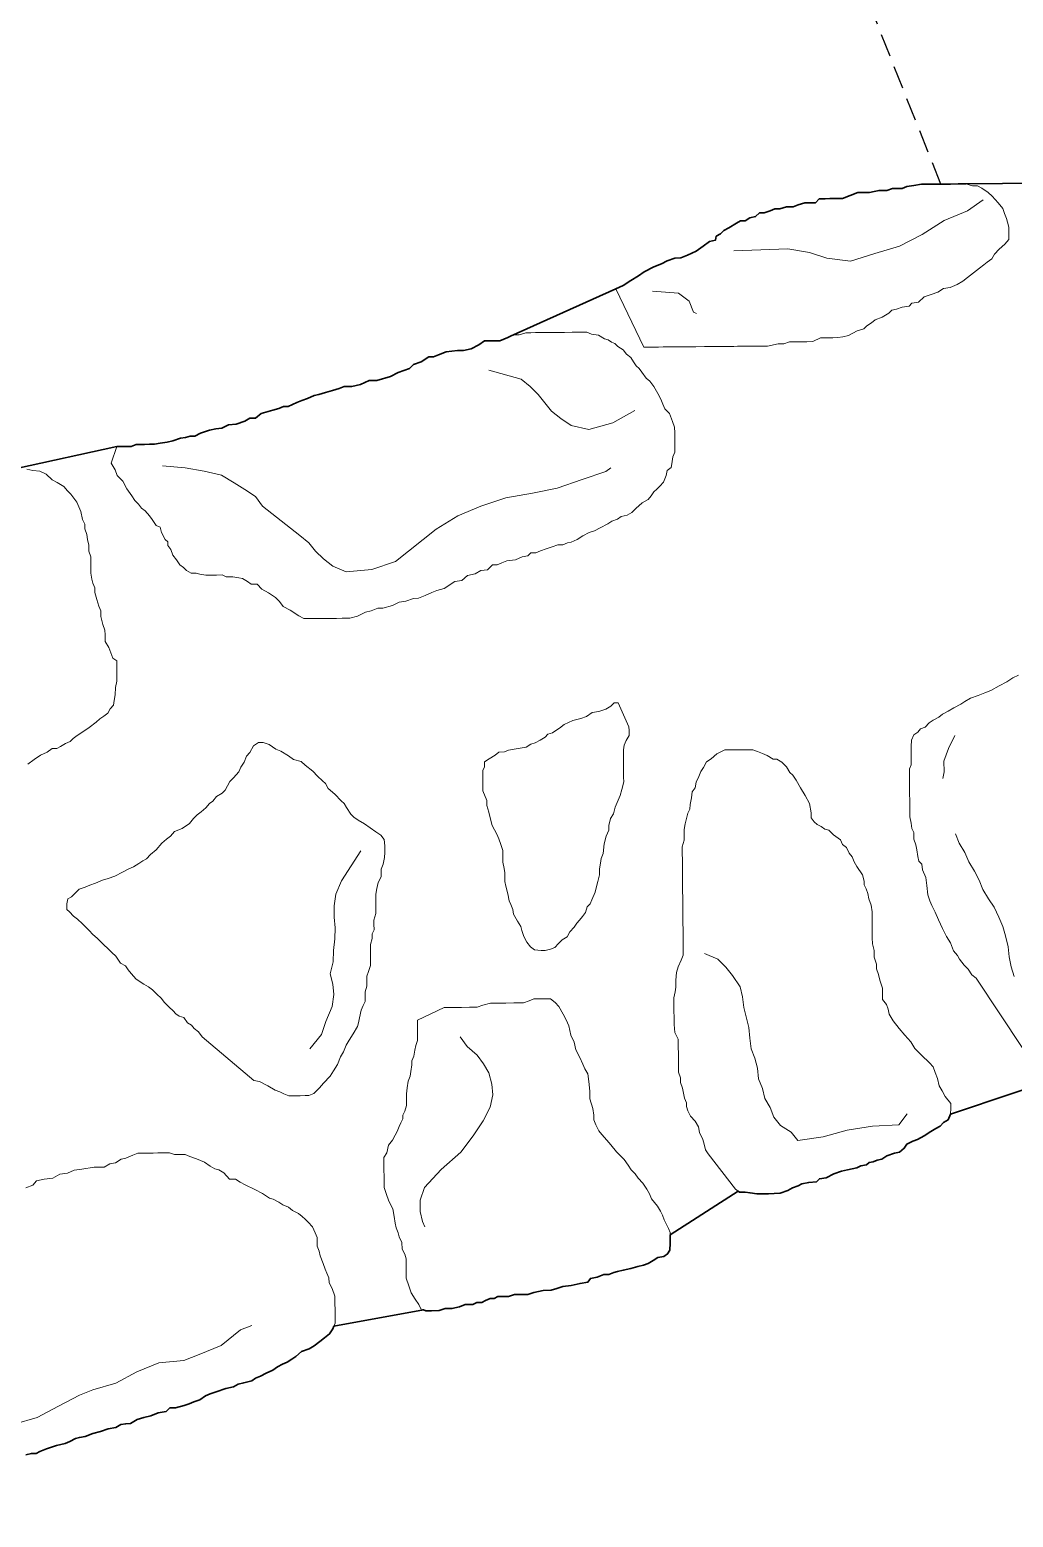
# Model space of a CAD drawing. Header units: millimetres. Extents: x -3113 to 15022, y -19591 to 4665.
# Drawn here: x 1166 to 1711, y 1856 to 2680 of the extents above; entities that cross this region are included whole.
import ezdxf

# ---------------------------------------------------------------- set-up
doc = ezdxf.new("R2010")
doc.units = ezdxf.units.MM
doc.header["$XCLIPFRAME"] = 2
doc.linetypes.add('HIDDENX2', pattern=[19.05, 12.7, -6.35])
for name, color, linetype, lineweight in [('0A-detail', 7, 'Continuous', 18), ('0A-detail-detail', 7, 'Continuous', 13), ('0T-proposed', 7, 'Continuous', 25), ('0T-walltop', 7, 'Continuous', 30)]:
    doc.layers.add(name, color=color, linetype=linetype, lineweight=lineweight)
picture_1 = doc.add_image_def('image1.tif', size_in_pixel=(6668, 8809))

msp = doc.modelspace()

# ---------------------------------------------------------------- linework, layer by layer
at = {"layer": '0A-detail'}
for points in [[(1651.94, 2593.25), (1655.74, 2593.79), (1660.03, 2594.43), (1662.13, 2594.45), (1664.83, 2594.47), (1668.03, 2594.5), (1670.73, 2594.52), (1673.93, 2594.55), (1676.03, 2594.57), (1680.33, 2594.61), (1684.63, 2594.65), (1688.34, 2593.58), (1691.04, 2593.61), (1693.45, 2592.23), (1696.87, 2589.86), (1699.09, 2587.78), (1702.52, 2584.11), (1705.05, 2580.93), (1706.08, 2578.24), (1707.2, 2575.55), (1707.72, 2573.46), (1708.35, 2570.76), (1708.38, 2567.06), (1708.41, 2563.86), (1706.23, 2561.34), (1703.06, 2558.41), (1700.38, 2555.69), (1698.91, 2553.08), (1696.42, 2551.25), (1694.63, 2549.84), (1692.15, 2548.02), (1688.77, 2545.48), (1685.6, 2542.76), (1682.92, 2540.73), (1679.73, 2539), (1675.95, 2537.27), (1672.25, 2536.73), (1669.07, 2534.61), (1665.38, 2533.47), (1661.59, 2532.04), (1658.42, 2529.11), (1654.73, 2528.58), (1653.14, 2526.96), (1649.35, 2526.33), (1646.15, 2525.3), (1643.56, 2524.77), (1641.87, 2523.06), (1638.19, 2520.83), (1634.41, 2519.29), (1632.32, 2517.67), (1629.74, 2516.05), (1628.05, 2514.43), (1624.36, 2513.2), (1619.59, 2510.66), (1616.39, 2510.03), (1613.7, 2509.5), (1611, 2509.48), (1608.4, 2509.46), (1604.1, 2509.42), (1599.82, 2507.28), (1596.62, 2507.25), (1591.32, 2507.2), (1587.02, 2507.16), (1583.83, 2506.03), (1580.63, 2506), (1574.74, 2504.85), (1571.04, 2504.82), (1568.34, 2504.79), (1564.54, 2504.76), (1560.84, 2504.72), (1558.14, 2504.7), (1556.04, 2504.68), (1553.94, 2504.66), (1551.24, 2504.64), (1547.94, 2504.61), (1544.24, 2504.57), (1539.94, 2504.54), (1535.14, 2504.49), (1532.54, 2504.47), (1528.74, 2504.43), (1526.64, 2504.42), (1523.94, 2504.39), (1521.24, 2504.37), (1519.14, 2504.35), (1516.94, 2504.33), (1514.34, 2504.3), (1508.44, 2504.25), (1506.24, 2504.23), (1490.85, 2536.49), (1494.83, 2538.33), (1499.01, 2541.07), (1503.28, 2543.81), (1506.46, 2545.93), (1511.74, 2548.68), (1516.02, 2550.32), (1519.21, 2551.95), (1523.49, 2553.59), (1526.69, 2553.62), (1530.38, 2555.25), (1535.26, 2557.3), (1539.14, 2560.13), (1542.71, 2562.66), (1545.91, 2563.39), (1546.39, 2565.6), (1548.67, 2567.02), (1550.66, 2568.84), (1553.34, 2570.26), (1557.52, 2572.8), (1559.71, 2574.22), (1562.31, 2574.24), (1564.99, 2575.77), (1568.19, 2576.49), (1570.37, 2578.61), (1572.97, 2578.64), (1576.16, 2579.77), (1578.85, 2580.79), (1581.55, 2580.82), (1585.24, 2581.95), (1588.94, 2581.98), (1591.73, 2583.11), (1595.42, 2584.14), (1598.62, 2584.17), (1601.32, 2584.19), (1603.4, 2586.41), (1606.6, 2586.44), (1609.3, 2586.47), (1613, 2586.5), (1616.2, 2586.53), (1620.48, 2588.27), (1624.77, 2589.81), (1627.97, 2589.84), (1631.17, 2589.86), (1633.77, 2590.39), (1636.56, 2591.01), (1640.76, 2591.05), (1643.95, 2592.08), (1646.65, 2592.11), (1649.35, 2592.13)], [(1211.31, 2440.06), (1214.43, 2449.19), (1217.63, 2449.22), (1220.23, 2449.24), (1222.43, 2449.26), (1225.12, 2450.38), (1227.22, 2450.4), (1229.82, 2450.43), (1232.52, 2450.45), (1235.22, 2450.48), (1238.41, 2451), (1242.2, 2451.64), (1245.4, 2452.37), (1249.69, 2453.81), (1252.48, 2454.23), (1254.98, 2454.95), (1257.58, 2454.98), (1260.76, 2456.61), (1265.65, 2458.25), (1269.24, 2458.98), (1272.54, 2459.41), (1276.32, 2461.15), (1280.52, 2461.59), (1285.3, 2463.23), (1287.99, 2464.85), (1291.29, 2464.88), (1294.36, 2467.51), (1300.75, 2469.27), (1304.04, 2470.3), (1306.63, 2471.42), (1309.33, 2471.45), (1314.11, 2473.69), (1316.8, 2474.71), (1319.99, 2475.84), (1323.67, 2477.48), (1326.37, 2478), (1330.06, 2479.13), (1333.85, 2480.27), (1337.54, 2481.3), (1340.23, 2482.43), (1344.53, 2482.47), (1349.32, 2483.61), (1354.1, 2485.75), (1358.4, 2485.79), (1365.88, 2488.06), (1370.16, 2490.2), (1373.35, 2491.33), (1376.54, 2492.36), (1378.62, 2494.58), (1382.91, 2496.11), (1387.18, 2498.85), (1389.78, 2498.88), (1392.47, 2500), (1396.76, 2501.64), (1403.15, 2502.3), (1406.35, 2502.33), (1410.64, 2503.37), (1414.92, 2505.6), (1418.1, 2507.73), (1423.4, 2507.78), (1426.6, 2507.81), (1430.89, 2509.65), (1434.07, 2511.08), (1437.27, 2511.11), (1440.96, 2512.24), (1443.66, 2512.26), (1446.36, 2512.29), (1448.46, 2512.31), (1451.66, 2512.34), (1454.86, 2512.37), (1457.06, 2512.39), (1459.76, 2512.41), (1462.36, 2512.43), (1466.66, 2512.47), (1469.36, 2512.5), (1471.96, 2512.52), (1474.66, 2512.55), (1477.37, 2511.47), (1481.18, 2510.8), (1484.4, 2508.83), (1486.5, 2508.35), (1488.31, 2506.97), (1490.22, 2506.29), (1491.94, 2504.6), (1494.75, 2502.73), (1496.67, 2500.34), (1499.09, 2498.47), (1500.51, 2496.18), (1501.93, 2493.89), (1503.75, 2492.51), (1505.17, 2490.32), (1507.49, 2487.14), (1509.51, 2485.36), (1511.84, 2482.38), (1513.97, 2478.6), (1515.7, 2475.52), (1516.73, 2472.72), (1517.85, 2470.13), (1520.47, 2467.46), (1522.21, 2463.17), (1523.34, 2459.98), (1523.37, 2456.78), (1523.39, 2454.68), (1523.41, 2451.98), (1523.44, 2448.78), (1523.47, 2446.08), (1522.39, 2443.47), (1521.82, 2439.67), (1521.34, 2437.56), (1519.26, 2435.95), (1518.68, 2433.24), (1517.12, 2429.53), (1515.04, 2427.31), (1513.45, 2425.69), (1511.87, 2424.08), (1510.28, 2421.96), (1508.7, 2419.85), (1505.42, 2418.12), (1501.75, 2414.89), (1499.67, 2412.77), (1496.98, 2411.14), (1493.79, 2410.51), (1491.7, 2409), (1488.51, 2407.87), (1486.32, 2406.45), (1482.14, 2404.21), (1478.96, 2402.48), (1475.97, 2401.65), (1472.48, 2399.82), (1469.3, 2397.69), (1466.11, 2396.36), (1464.02, 2395.84), (1461.33, 2394.82), (1458.63, 2394.8), (1455.44, 2393.67), (1452.25, 2392.54), (1449.06, 2391.51), (1446.37, 2390.38), (1443.77, 2390.36), (1442.08, 2388.75), (1438.89, 2388.22), (1435.2, 2386.48), (1430.41, 2385.94), (1427.72, 2384.81), (1425.03, 2383.79), (1422.43, 2383.77), (1419.75, 2381.04), (1416.06, 2380.51), (1412.77, 2378.78), (1408.58, 2377.74), (1405.41, 2375.01), (1401.61, 2374.48), (1395.74, 2370.63), (1391.55, 2369.59), (1388.86, 2368.46), (1385.08, 2366.83), (1381.39, 2365.19), (1378.79, 2365.17), (1374.41, 2363.53), (1370.71, 2363), (1367.03, 2361.26), (1361.64, 2359.72), (1358.94, 2359.69), (1355.26, 2358.16), (1352.06, 2357.43), (1347.78, 2355.29), (1343.49, 2354.15), (1339.29, 2354.11), (1336.09, 2354.08), (1332.79, 2354.05), (1328.59, 2354.02), (1323.79, 2353.97), (1320.49, 2353.94), (1317.89, 2353.92), (1315.18, 2355.5), (1310.35, 2358.65), (1306.53, 2360.72), (1304.41, 2363.4), (1302.29, 2365.58), (1298.46, 2368.14), (1294.74, 2370.21), (1292.12, 2372.99), (1288.82, 2372.96), (1286.71, 2374.44), (1283.99, 2376.11), (1281.89, 2376.59), (1278.68, 2377.07), (1274.88, 2377.03), (1272.77, 2378.11), (1269.57, 2378.08), (1267.47, 2378.06), (1263.67, 2378.03), (1260.47, 2378.5), (1258.26, 2379.08), (1255.66, 2379.06), (1252.95, 2380.53), (1251.33, 2382.22), (1249.22, 2383.7), (1247.49, 2386.48), (1245.37, 2389.06), (1244.24, 2392.25), (1242.72, 2394.34), (1242.7, 2396.54), (1241.19, 2397.73), (1239.16, 2401.61), (1238.33, 2404.5), (1236.22, 2405.58), (1233.99, 2408.76), (1232.57, 2410.85), (1230.15, 2413.53), (1228.03, 2415.11), (1226.42, 2417.29), (1224.3, 2419.38), (1222.67, 2421.96), (1219.94, 2425.74), (1217.8, 2430.02), (1214.57, 2433.19), (1213.44, 2436.38)], [(1492.02, 2307.39), (1498.04, 2294.05), (1498.06, 2291.95), (1498.09, 2289.25), (1496.51, 2286.53), (1495.43, 2283.92), (1494.96, 2281.22), (1494.98, 2278.52), (1495.01, 2275.32), (1495.04, 2272.62), (1495.06, 2270.02), (1495.09, 2266.22), (1495.12, 2263.62), (1494.16, 2259.31), (1493.09, 2256.1), (1492.01, 2253.39), (1490.44, 2249.58), (1489.38, 2245.87), (1487.8, 2243.25), (1486.84, 2239.44), (1486.86, 2236.74), (1485.39, 2233.53), (1484.23, 2229.22), (1483.78, 2223.92), (1482.7, 2221.21), (1482.32, 2218.6), (1481.65, 2215.4), (1481.68, 2212.1), (1480.72, 2208.39), (1480.14, 2205.68), (1479.27, 2202.47), (1477.51, 2198.16), (1476.53, 2196.05), (1474.84, 2194.43), (1473.87, 2191.22), (1472.29, 2189.01), (1470.71, 2186.9), (1469.13, 2185.28), (1467.74, 2183.17), (1465.37, 2180.45), (1463.79, 2177.73), (1461.11, 2176.11), (1459.03, 2173.99), (1456.95, 2171.77), (1454.66, 2170.85), (1451.56, 2170.12), (1449.46, 2170.1), (1445.76, 2170.57), (1443.54, 2172.25), (1441.42, 2174.83), (1439.79, 2178.02), (1438.66, 2181.21), (1438.14, 2183.4), (1436.31, 2186.48), (1434.18, 2190.37), (1433.75, 2192.96), (1432.63, 2195.65), (1431.61, 2197.74), (1430.98, 2201.54), (1429.84, 2205.73), (1429.31, 2208.42), (1429.29, 2211.12), (1429.27, 2213.22), (1428.95, 2215.62), (1428.22, 2219.11), (1428.19, 2222.31), (1428.16, 2225.51), (1427.03, 2228.8), (1425.9, 2231.99), (1424.88, 2234.58), (1422.23, 2239.36), (1421.19, 2243.65), (1420.47, 2246.84), (1419.33, 2250.53), (1419.31, 2253.23), (1417.16, 2258.61), (1417.13, 2261.81), (1417.09, 2266.01), (1417.06, 2269.81), (1418.04, 2271.92), (1418.01, 2274.62), (1420.7, 2276.25), (1423.88, 2278.38), (1425.97, 2280.09), (1429.16, 2280.12), (1431.36, 2281.14), (1434.55, 2281.67), (1438.85, 2282.31), (1441.14, 2282.73), (1443.63, 2284.45), (1446.12, 2285.18), (1448.91, 2286.7), (1451.59, 2288.33), (1453.18, 2289.94), (1455.67, 2290.66), (1457.46, 2292.08), (1459.55, 2293.2), (1462.23, 2295.32), (1467.01, 2297.57), (1471.3, 2298.61), (1474.49, 2299.73), (1477.67, 2301.96), (1481.36, 2302.5), (1485.15, 2303.73), (1487.94, 2305.56), (1489.92, 2307.37)], [(1290.31, 2098.16), (1261.69, 2122.4), (1259.56, 2125.08), (1257.24, 2127.06), (1255.83, 2128.85), (1253.61, 2130.23), (1251.49, 2133.11), (1248.98, 2133.79), (1247.17, 2135.17), (1245.56, 2136.76), (1243.34, 2138.84), (1240.71, 2141.51), (1239.09, 2143.7), (1236.37, 2146.27), (1234.25, 2148.35), (1232.03, 2150.03), (1229.32, 2151.51), (1225.1, 2154.27), (1222.37, 2157.45), (1220.75, 2159.53), (1219.13, 2161.62), (1216.41, 2163.19), (1213.78, 2166.97), (1211.56, 2169.05), (1209.44, 2171.23), (1207.22, 2173.31), (1205.1, 2175.39), (1203.49, 2176.98), (1201.17, 2178.96), (1199.15, 2181.24), (1197.03, 2183.32), (1195.42, 2185), (1192.69, 2187.58), (1190.48, 2189.16), (1188.26, 2191.64), (1186.75, 2192.83), (1186.72, 2196.03), (1187.19, 2198.83), (1189.38, 2199.85), (1191.46, 2202.07), (1193.64, 2204.19), (1196.83, 2205.32), (1199.52, 2206.34), (1202.61, 2207.47), (1206.4, 2209.1), (1209.59, 2210.13), (1213.28, 2211.27), (1217.56, 2213.51), (1220.74, 2215.13), (1223.63, 2216.56), (1226.62, 2218.39), (1228.9, 2219.81), (1230.89, 2221.03), (1232.97, 2223.25), (1236.15, 2225.97), (1239.31, 2229.7), (1241.99, 2231.83), (1244.18, 2233.55), (1246.26, 2236.07), (1250.54, 2237.81), (1254.72, 2240.54), (1256.89, 2243.26), (1258.97, 2245.38), (1261.16, 2247), (1263.74, 2249.13), (1265.72, 2251.54), (1267.5, 2252.96), (1269.58, 2255.48), (1272.77, 2257.31), (1274.35, 2258.92), (1277.01, 2263.75), (1279.09, 2265.86), (1281.96, 2269.09), (1283.04, 2271.7), (1284.91, 2274.52), (1286.18, 2277.73), (1288.06, 2279.85), (1290.13, 2283.57), (1292.91, 2285.29), (1295.51, 2285.31), (1298.72, 2284.24), (1302.55, 2281.58), (1305.16, 2280.5), (1309.48, 2277.94), (1312.2, 2275.86), (1316.51, 2274.8), (1318.63, 2272.72), (1322.96, 2269.46), (1325.58, 2266.79), (1328.3, 2264.21), (1329.92, 2262.62), (1331.54, 2259.94), (1335.17, 2256.77), (1338.61, 2253), (1340.22, 2251.52), (1341.64, 2249.33), (1343.97, 2245.65), (1345.59, 2244.07), (1348.1, 2242.29), (1351.52, 2240.32), (1354.64, 2238.05), (1357.86, 2235.98), (1360.68, 2234), (1362.5, 2231.62), (1362.83, 2228.22), (1362.87, 2224.42), (1362.59, 2221.72), (1361.92, 2218.01), (1360.85, 2215.3), (1360.89, 2211), (1359.12, 2207.79), (1358.45, 2204.58), (1357.77, 2201.37), (1357.8, 2198.67), (1357.82, 2196.57), (1357.84, 2194.37), (1357.87, 2190.67), (1356.81, 2186.97), (1356.83, 2184.77), (1356.85, 2181.57), (1355.87, 2179.46), (1355.9, 2176.76), (1354.83, 2173.55), (1354.85, 2170.85), (1354.87, 2168.75), (1354.9, 2164.95), (1354.93, 2161.85), (1353.86, 2158.64), (1352.89, 2155.93), (1352.93, 2150.53), (1351.86, 2147.32), (1351.88, 2145.22), (1351.91, 2142.02), (1350.83, 2139.81), (1349.76, 2137.2), (1348.79, 2132.89), (1348.22, 2130.18), (1347.74, 2128.08), (1345.37, 2124.06), (1343.01, 2120.54), (1341.43, 2117.82), (1339.86, 2114.11), (1338.29, 2111.39), (1336.63, 2107.08), (1334.46, 2103.56), (1332.49, 2100.64), (1328.82, 2096.81), (1326.64, 2094.19), (1325.06, 2092.57), (1323.47, 2090.96), (1320.78, 2089.84), (1318.68, 2089.82), (1315.98, 2089.79), (1312.78, 2089.76), (1309.58, 2089.73), (1306.87, 2090.81), (1304.76, 2091.89), (1302.05, 2092.87), (1298.13, 2095.33), (1293.51, 2097.59)], [(1557.06, 2037.97), (1541.88, 2057.63), (1540.46, 2059.82), (1539.73, 2063.02), (1539.01, 2065.51), (1537.18, 2069.39), (1536.45, 2072.59), (1534.72, 2075.77), (1532.09, 2078.55), (1530.67, 2081.33), (1529.95, 2083.73), (1529.93, 2085.83), (1528.8, 2088.52), (1527.65, 2093.91), (1526.63, 2097.1), (1526.6, 2099.7), (1525.47, 2102.89), (1525.45, 2105.59), (1525.42, 2109.29), (1525.4, 2111.49), (1525.38, 2113.59), (1525.35, 2116.29), (1525.33, 2118.99), (1525.31, 2121.09), (1523.47, 2124.87), (1523.04, 2129.17), (1523.02, 2131.27), (1522.99, 2133.87), (1522.97, 2136.07), (1522.94, 2139.27), (1522.92, 2141.37), (1522.9, 2144.07), (1523.57, 2147.27), (1523.95, 2149.98), (1523.91, 2153.68), (1524.37, 2157.98), (1525.35, 2161.19), (1527.01, 2164.9), (1528.09, 2167.61), (1528.06, 2170.31), (1528.04, 2172.41), (1528.01, 2175.61), (1527.99, 2178.81), (1527.96, 2182.01), (1527.93, 2185.21), (1527.89, 2189.01), (1527.85, 2193.31), (1527.82, 2197.61), (1527.8, 2199.71), (1527.77, 2202.91), (1527.74, 2206.11), (1527.71, 2209.81), (1527.69, 2212.01), (1527.67, 2214.11), (1527.65, 2216.31), (1527.63, 2218.41), (1527.6, 2221.11), (1527.58, 2223.21), (1527.55, 2227.51), (1528.61, 2231.22), (1528.59, 2233.42), (1528.56, 2237.12), (1529.23, 2240.33), (1530.58, 2246.24), (1531.66, 2248.35), (1531.93, 2251.05), (1532.6, 2254.76), (1533.07, 2258.06), (1534.75, 2260.18), (1535.22, 2263.38), (1536.79, 2266.5), (1537.87, 2269.31), (1539.25, 2271.42), (1541.02, 2274.74), (1543.6, 2276.26), (1546.78, 2278.99), (1551.06, 2281.23), (1554.26, 2281.26), (1556.46, 2281.28), (1560.16, 2281.31), (1563.36, 2281.34), (1566.66, 2281.37), (1569.27, 2280.29), (1571.98, 2279.22), (1574.59, 2278.24), (1577.81, 2276.07), (1580.01, 2276.09), (1582.72, 2274.51), (1585.35, 2271.84), (1587.08, 2268.65), (1588.79, 2267.27), (1590.61, 2264.48), (1592.95, 2260.21), (1595.69, 2255.93), (1597.93, 2251.65), (1598.98, 2246.36), (1599, 2243.66), (1600.52, 2241.37), (1602.24, 2239.99), (1604.45, 2238.91), (1606.56, 2237.33), (1608.66, 2236.85), (1611.39, 2234.17), (1615.21, 2231.51), (1616.24, 2228.81), (1618.45, 2227.23), (1619.98, 2224.05), (1621.7, 2221.96), (1622.72, 2219.27), (1624.25, 2216.69), (1627.39, 2212.12), (1628.22, 2208.62), (1628.24, 2206.52), (1629.36, 2204.33), (1630.38, 2201.74), (1630.81, 2198.85), (1632.24, 2195.36), (1632.67, 2191.56), (1632.69, 2189.46), (1632.73, 2185.66), (1632.75, 2182.96), (1632.78, 2179.76), (1632.81, 2177.16), (1632.83, 2173.96), (1633.87, 2170.17), (1633.9, 2166.47), (1635.04, 2162.68), (1635.06, 2160.08), (1636.19, 2156.89), (1636.92, 2153.7), (1638.36, 2149.41), (1638.39, 2145.61), (1638.41, 2143.01), (1640.64, 2140.33), (1641.66, 2137.64), (1642.19, 2134.95), (1644.42, 2131.27), (1647.66, 2127), (1650.89, 2123.32), (1654.13, 2119.55), (1656.26, 2115.87), (1657.98, 2114.29), (1660.09, 2112.21), (1664.43, 2107.95), (1666.55, 2105.87), (1667.68, 2102.68), (1668.81, 2099.39), (1669.85, 2095.19), (1671.47, 2092.51), (1673.1, 2089.32), (1676.34, 2085.55), (1676.36, 2082.85), (1676.09, 2079.55), (1674.82, 2076.44), (1672.23, 2074.92), (1670.35, 2073), (1667.96, 2071.58), (1665.28, 2069.95), (1661.6, 2067.62), (1657.82, 2065.58), (1655.23, 2064.56), (1651.94, 2062.93), (1650.36, 2060.82), (1647.78, 2058.59), (1645.08, 2058.07), (1640.8, 2056.43), (1638.11, 2054.61), (1635.42, 2054.18), (1633.33, 2053.16), (1631.03, 2052.74), (1629.64, 2051.43), (1626.45, 2050.9), (1624.26, 2049.88), (1621.56, 2049.26), (1618.97, 2048.73), (1615.77, 2048), (1611.49, 2046.56), (1607.21, 2044.33), (1603.51, 2043.79), (1601.93, 2042.18), (1597.63, 2041.74), (1593.84, 2041), (1591.75, 2039.89), (1588.56, 2038.86), (1585.97, 2037.33), (1581.68, 2035.89), (1578.48, 2035.57), (1575.28, 2035.54), (1572.08, 2035.51), (1568.79, 2035.48), (1565.08, 2035.94), (1562.38, 2036.42), (1559.18, 2036.39)], [(1395.74, 2138.62), (1398.94, 2138.64), (1402.14, 2138.67), (1405.34, 2138.7), (1409.64, 2138.74), (1413.94, 2138.78), (1417.13, 2139.91), (1421.42, 2141.05), (1425.72, 2141.09), (1429.92, 2141.12), (1434.22, 2141.16), (1439.62, 2141.21), (1442.81, 2142.34), (1445.4, 2143.37), (1449.2, 2143.4), (1451.8, 2143.42), (1454.5, 2143.45), (1457.22, 2141.37), (1459.24, 2139.19), (1461.68, 2135.01), (1463.21, 2131.83), (1464.74, 2128.54), (1465.89, 2123.25), (1467.62, 2119.47), (1468.66, 2115.27), (1470.9, 2110.99), (1472.43, 2107.31), (1473.56, 2104.62), (1475.18, 2101.93), (1475.72, 2097.64), (1476.37, 2092.34), (1476.41, 2088.04), (1478.05, 2082.66), (1478.59, 2078.96), (1478.61, 2076.36), (1479.74, 2073.67), (1481.37, 2070.39), (1482.98, 2068.3), (1485.71, 2065.13), (1488.04, 2062.55), (1491.07, 2058.78), (1493.19, 2056.69), (1495.41, 2054.51), (1497.54, 2051.33), (1499.26, 2048.75), (1501.38, 2046.57), (1503.2, 2044.08), (1505.73, 2041.31), (1507.86, 2038.13), (1509.48, 2035.44), (1510.51, 2032.75), (1512.23, 2030.67), (1513.85, 2028.58), (1515.47, 2025.79), (1516.59, 2023.7), (1517.61, 2021.11), (1518.74, 2018.42), (1519.86, 2016.23), (1520.88, 2014.14), (1520.9, 2011.44), (1520.93, 2008.24), (1520.66, 2004.34), (1519.38, 2002.33), (1517.3, 2000.81), (1514.1, 2000.18), (1511.42, 1998.56), (1508.73, 1996.93), (1506.14, 1996.01), (1502.95, 1995.28), (1499.16, 1994.15), (1494.87, 1993.11), (1491.67, 1992.48), (1489.58, 1991.96), (1486.89, 1990.83), (1484.19, 1990.81), (1480.5, 1989.38), (1476.71, 1988.64), (1475.22, 1986.53), (1470.93, 1985.89), (1466.04, 1984.75), (1461.34, 1984.2), (1458.15, 1983.07), (1454.96, 1982.05), (1450.56, 1982.01), (1445.27, 1980.86), (1442.08, 1979.73), (1437.78, 1979.69), (1434.58, 1979.66), (1431.39, 1978.63), (1428.19, 1978.6), (1425.49, 1978.58), (1423.4, 1977.46), (1421.2, 1977.44), (1418.61, 1976.32), (1416.52, 1975.3), (1413.82, 1975.27), (1411.63, 1974.15), (1409.53, 1974.13), (1407.33, 1974.11), (1404.14, 1972.98), (1399.95, 1971.95), (1396.25, 1971.91), (1392.96, 1970.78), (1388.76, 1970.75), (1385.56, 1970.72), (1382.85, 1971.79), (1381.63, 1974.28), (1379.71, 1977.06), (1377.37, 1980.74), (1376.14, 1984.53), (1374.7, 1988.82), (1374.67, 1991.92), (1374.63, 1996.22), (1374.6, 1999.52), (1373.98, 2002.11), (1372.35, 2004.8), (1372.32, 2008.5), (1370.69, 2011.68), (1370.17, 2013.88), (1369.05, 2016.57), (1368.52, 2019.16), (1367.99, 2022.96), (1367.25, 2027.25), (1365.11, 2031.43), (1363.57, 2035.72), (1362.45, 2038.91), (1362.41, 2042.61), (1362.39, 2045.31), (1362.36, 2048.51), (1362.33, 2051.21), (1362.32, 2053.31), (1362.3, 2055.51), (1363.87, 2058.22), (1364.83, 2062.43), (1367.01, 2065.15), (1368.58, 2067.87), (1369.66, 2069.98), (1370.74, 2072.69), (1371.72, 2074.8), (1372.8, 2076.91), (1372.78, 2079.11), (1373.86, 2081.22), (1374.83, 2084.42), (1374.81, 2086.62), (1374.78, 2090.82), (1375.15, 2094.23), (1375.81, 2097.83), (1376.89, 2100.54), (1377.16, 2103.25), (1377.83, 2106.95), (1377.81, 2109.05), (1378.89, 2111.76), (1379.36, 2114.97), (1379.93, 2117.67), (1381.01, 2120.38), (1380.98, 2123.58), (1380.96, 2126.18), (1380.93, 2128.88), (1380.91, 2131.58)]]:
    msp.add_lwpolyline(points, close=True, dxfattribs=at)
for points in [[(1164.54, 2436.74), (1167.94, 2435.97), (1171.75, 2435.6), (1175.36, 2433.93), (1178.69, 2430.76), (1181.4, 2429.29), (1185.13, 2427.02), (1187.15, 2424.74), (1188.96, 2422.76), (1190.58, 2420.67), (1192.2, 2418.48), (1193.33, 2415.89), (1194.45, 2413.2), (1195.49, 2408.91), (1196.61, 2406.32), (1196.64, 2403.62), (1197.77, 2400.43), (1198.09, 2397.74), (1198.82, 2394.54), (1198.85, 2391.34), (1199.98, 2388.15), (1200, 2386.05), (1200.03, 2382.25), (1200.06, 2379.05), (1200.59, 2375.86), (1201.21, 2373.66), (1202.23, 2371.07), (1202.26, 2368.37), (1203.39, 2364.58), (1204.52, 2360.89), (1205.55, 2358.3), (1205.58, 2355.1), (1206.72, 2350.71), (1207.84, 2347.62), (1207.87, 2344.92), (1207.9, 2341.22), (1210.03, 2337.94), (1212.29, 2332.06), (1214.4, 2330.58), (1214.42, 2327.88), (1214.45, 2324.58), (1214.48, 2321.98), (1214.5, 2319.28), (1213.73, 2315.88), (1213.47, 2311.77), (1213, 2308.57), (1212.52, 2305.96), (1210.64, 2304.05), (1209.36, 2301.64), (1207.18, 2300.02), (1205.09, 2298.4), (1202.91, 2296.68), (1199.03, 2293.64), (1195.56, 2291.21), (1192.37, 2289.18), (1190.19, 2287.56), (1188.6, 2285.95), (1185.91, 2284.82), (1183.23, 2283.2), (1181.14, 2282.08), (1178.54, 2282.06), (1175.76, 2279.93), (1172.07, 2278.3), (1168.59, 2275.97), (1165.21, 2273.43)], [(1716.16, 2115.91), (1690.31, 2154.88), (1687.99, 2156.76), (1685.86, 2159.94), (1683.64, 2162.12), (1681.01, 2165.3), (1679.9, 2167.39), (1677.77, 2170.07), (1676.03, 2174.35), (1673.9, 2178.03), (1671.76, 2182.32), (1669.42, 2187.09), (1667.58, 2191.38), (1665.74, 2195.06), (1664.62, 2197.75), (1663.59, 2200.94), (1662.94, 2206.24), (1662.4, 2210.53), (1660.57, 2214.82), (1660.24, 2218.01), (1658.52, 2219.6), (1658, 2222.29), (1657.46, 2225.99), (1656.94, 2228.68), (1655.81, 2231.87), (1655.78, 2235.57), (1654.66, 2237.76), (1654.33, 2240.66), (1653.6, 2244.15), (1653.57, 2247.85), (1653.52, 2253.25), (1653.48, 2256.95), (1653.45, 2260.15), (1653.43, 2262.85), (1653.41, 2265.55), (1653.38, 2268.25), (1653.36, 2270.85), (1654.34, 2272.96), (1654.3, 2276.76), (1654.28, 2279.96), (1654.25, 2283.16), (1654.52, 2286.66), (1655.79, 2289.68), (1658.08, 2291.1), (1659.56, 2292.91), (1662.15, 2293.93), (1664.23, 2296.15), (1666.42, 2297.67), (1669.6, 2299.4), (1671.58, 2301.12), (1674.87, 2302.65), (1677.95, 2304.48), (1681.84, 2306.61), (1684.02, 2308.03), (1687.21, 2309.86), (1691.39, 2311.3), (1695.18, 2312.93), (1698.37, 2314.06), (1703.14, 2316.81), (1707.33, 2318.94), (1710.6, 2321.17), (1713.79, 2322.6)], [(1164.04, 2038.71), (1167.82, 2040.35), (1170, 2042.57), (1174.2, 2043.61), (1178.99, 2044.15), (1182.77, 2046.38), (1187.07, 2046.92), (1190.75, 2048.56), (1195.05, 2049.2), (1201.94, 2050.26), (1204.64, 2050.28), (1207.34, 2050.31), (1210.52, 2052.14), (1213.72, 2052.56), (1216.9, 2054.69), (1219.49, 2055.22), (1223.28, 2056.95), (1225.97, 2057.98), (1228.67, 2058), (1231.27, 2058.02), (1234.47, 2058.05), (1237.17, 2058.08), (1240.37, 2058.11), (1243.57, 2058.13), (1246.28, 2057.16), (1248.38, 2057.18), (1252.18, 2057.21), (1254.79, 2056.14), (1258.6, 2054.77), (1262.91, 2053.01), (1266.13, 2050.84), (1268.75, 2049.26), (1270.95, 2048.78), (1273.67, 2047.01), (1276.9, 2043.54), (1280.1, 2043.56), (1282.72, 2041.89), (1285.43, 2040.41), (1290.85, 2037.86), (1295.07, 2035.6), (1298.9, 2033.03), (1301, 2032.45), (1304.22, 2030.88), (1306.33, 2029.3), (1309.44, 2028.13), (1311.76, 2026.15), (1314.97, 2024.58), (1317.09, 2023), (1318.8, 2021.41), (1320.32, 2019.83), (1322.74, 2017.15), (1324.17, 2013.96), (1325.29, 2011.27), (1325.31, 2009.17), (1325.34, 2006.47), (1326.46, 2003.78), (1326.99, 2001.19), (1328.62, 1996.9), (1329.75, 1993.71), (1330.77, 1991.62), (1331.9, 1988.93), (1331.92, 1986.23), (1333.75, 1983.05), (1335.19, 1978.76), (1335.23, 1974.56), (1335.26, 1971.36), (1335.28, 1969.16), (1335.29, 1967.06), (1335.32, 1963.86), (1333.95, 1960.65), (1332.18, 1957.93), (1329.5, 1955.71), (1326.91, 1953.78), (1323.64, 1951.36), (1320.95, 1949.73), (1316.77, 1948.09), (1313.59, 1945.46), (1311.4, 1943.84), (1308.82, 1942.22), (1306.13, 1941.1), (1303.44, 1939.67), (1300.76, 1937.85), (1297.07, 1936.21), (1293.89, 1934.59), (1291.2, 1933.46), (1289.11, 1931.84), (1284.72, 1930.9), (1281.63, 1930.17), (1278.94, 1928.55), (1274.75, 1927.61), (1269.36, 1925.86), (1266.17, 1924.73), (1263.49, 1923.61), (1260.31, 1921.38), (1257.11, 1920.35), (1254.52, 1919.23), (1251.73, 1918.2), (1246.94, 1917.06), (1243.84, 1917.03), (1241.66, 1914.91), (1237.37, 1914.27), (1233.18, 1912.63), (1229.39, 1911.6), (1225.7, 1910.47), (1221.92, 1908.23), (1219.32, 1908.21), (1216.63, 1907.68), (1213.94, 1906.06), (1209.65, 1905.42), (1205.36, 1903.88), (1201.17, 1902.74), (1196.89, 1901.11), (1193.69, 1900.58), (1191.6, 1899.96), (1188.41, 1898.33), (1185.72, 1897.3), (1180.93, 1896.16), (1175.55, 1894.31), (1171.86, 1892.88), (1169.67, 1891.76), (1167.07, 1891.74), (1164.08, 1890.91)]]:
    msp.add_lwpolyline(points, dxfattribs=at)
at = {"layer": '0A-detail-detail'}
for points in [[(1556.03, 2557.63), (1586.06, 2558.71), (1597.98, 2556.61), (1607.53, 2553.55), (1620.65, 2551.94), (1634.22, 2556.05), (1647.79, 2560.16), (1660.39, 2566.65), (1672.51, 2574.33), (1685.6, 2579.63), (1694.15, 2585.87)], [(1511.08, 2535.26), (1525.38, 2534.13), (1531.36, 2529.62), (1533.77, 2523.67), (1535.45, 2522.96)], [(1420.45, 2491.52), (1438.26, 2486.47), (1443.4, 2482.42), (1447.79, 2478.06), (1455.07, 2468.75), (1460.21, 2464.7), (1466.1, 2460.95), (1475.76, 2458.73), (1489.16, 2462.41), (1501.33, 2469.09)], [(1239.68, 2438.45), (1252.35, 2437.44), (1262.76, 2435.53), (1272.41, 2433.31), (1279.36, 2429.11), (1285.26, 2425.37), (1291.15, 2421.62), (1295.1, 2416.21), (1300.24, 2412.16), (1305.38, 2408.11), (1310.52, 2404.06), (1315.67, 2400.02), (1320.81, 2395.97), (1324.45, 2391.31), (1328.84, 2386.95), (1333.98, 2382.9), (1341.38, 2379.77), (1355.69, 2381.18), (1368.78, 2385.61), (1391.31, 2403.5), (1403.18, 2410.93), (1415.97, 2416.11), (1429.81, 2420.85), (1444.57, 2423.32), (1458.27, 2426.24), (1472.12, 2430.97), (1485.21, 2435.4), (1487.91, 2437.37)], [(1678.42, 2289.32), (1674.91, 2281.94), (1672.33, 2274.94), (1672.54, 2269.06), (1671.81, 2265.51)], [(1678.85, 2234.76), (1680.93, 2229.64), (1684.12, 2224.43), (1686.19, 2219.31), (1689.39, 2214.1), (1691.93, 2209.17), (1694, 2204.04), (1697.2, 2198.83), (1700.2, 2194.09), (1702.93, 2188.69), (1705, 2183.57), (1706.61, 2178.26), (1707.95, 2172.3), (1708.62, 2166.61), (1709.77, 2161.11), (1711.38, 2155.8)], [(1349.62, 2225.41), (1338.84, 2208.78), (1335.71, 2201.38), (1334.84, 2194.89), (1334.72, 2188.71), (1335.34, 2182.83), (1335.22, 2176.65), (1334.35, 2170.16), (1334.22, 2163.98), (1332.6, 2157.19), (1333.98, 2151.62), (1334.61, 2145.74), (1333.73, 2139.25), (1330.16, 2130.79), (1327.78, 2123.7), (1321.33, 2115.83)], [(1539.93, 2168.46), (1547.33, 2165.32), (1551.72, 2160.97), (1555.36, 2156.31), (1559.6, 2150.15), (1560.99, 2144.57), (1561.62, 2138.7), (1564.38, 2127.55), (1565.01, 2121.67), (1565.64, 2115.79), (1567.77, 2110.53), (1569.15, 2104.95), (1569.78, 2099.08), (1571.92, 2093.81), (1573.3, 2088.24), (1576.19, 2083.27), (1578.32, 2078), (1581.96, 2073.34), (1587.85, 2069.6), (1591.49, 2064.94), (1605.5, 2067.11), (1618.9, 2070.78), (1632.9, 2072.95), (1647.52, 2073.62), (1652.01, 2079.82)], [(1404.5, 2122.36), (1408.44, 2116.95), (1413.89, 2112.15), (1417.53, 2107.49), (1420.41, 2102.52), (1422.1, 2096.2), (1422.73, 2090.32), (1421.1, 2083.53), (1417.22, 2075.82), (1411.83, 2067.51), (1404.94, 2058.58), (1393.98, 2048.89), (1384.83, 2039.05), (1382.45, 2031.95), (1382.33, 2025.77), (1383.71, 2020.2), (1384.93, 2017.19)], [(1157.57, 1907.92), (1170.29, 1911.65), (1182.02, 1917.83), (1193.75, 1924), (1201.08, 1926.97), (1213.8, 1930.7), (1225.53, 1936.88), (1237.76, 1941.83), (1251.47, 1943.11), (1260.03, 1946.58), (1272.25, 1951.53), (1282.99, 1960.15), (1289.1, 1962.63)]]:
    msp.add_lwpolyline(points, dxfattribs=at)
at = {"layer": '0T-proposed', "linetype": 'HIDDENX2'}
msp.add_lwpolyline([(1670.73, 2594.52), (1183.8, 3822.6), (-1794.94, 2651.6), (-2039.69, 3253.97)], dxfattribs=at)
at = {"layer": '0T-walltop'}
for points in [[(1158.8, 2436.98), (1214.43, 2449.19), (1217.63, 2449.22), (1220.23, 2449.24), (1222.43, 2449.26), (1225.12, 2450.38), (1227.22, 2450.4), (1229.82, 2450.43), (1232.52, 2450.45), (1235.22, 2450.48), (1238.41, 2451), (1242.2, 2451.64), (1245.4, 2452.37), (1249.69, 2453.81), (1252.48, 2454.23), (1254.98, 2454.95), (1257.58, 2454.98), (1260.76, 2456.61), (1265.65, 2458.25), (1269.24, 2458.98), (1272.54, 2459.41), (1276.32, 2461.15), (1280.52, 2461.59), (1285.3, 2463.23), (1287.99, 2464.85), (1291.29, 2464.88), (1294.36, 2467.51), (1300.75, 2469.27), (1304.04, 2470.3), (1306.63, 2471.42), (1309.33, 2471.45), (1314.11, 2473.69), (1316.8, 2474.71), (1319.99, 2475.84), (1323.67, 2477.48), (1326.37, 2478), (1330.06, 2479.13), (1333.85, 2480.27), (1337.54, 2481.3), (1340.23, 2482.43), (1344.53, 2482.47), (1349.32, 2483.61), (1354.1, 2485.75), (1358.4, 2485.79), (1365.88, 2488.06), (1370.16, 2490.2), (1373.35, 2491.33), (1376.54, 2492.36), (1378.62, 2494.58), (1382.91, 2496.11), (1387.18, 2498.85), (1389.78, 2498.88), (1392.47, 2500), (1396.76, 2501.64), (1403.15, 2502.3), (1406.35, 2502.33), (1410.64, 2503.37), (1414.92, 2505.6), (1418.1, 2507.73), (1423.4, 2507.78), (1426.6, 2507.81), (1430.89, 2509.65), (1430.89, 2509.65), (1432.48, 2510.36), (1490.85, 2536.49), (1494.83, 2538.33), (1499.01, 2541.07), (1503.28, 2543.81), (1506.46, 2545.93), (1511.74, 2548.68), (1516.02, 2550.32), (1519.21, 2551.95), (1523.49, 2553.59), (1526.69, 2553.62), (1530.38, 2555.25), (1535.26, 2557.3), (1539.14, 2560.13), (1542.71, 2562.66), (1545.91, 2563.39), (1546.39, 2565.6), (1548.67, 2567.02), (1550.66, 2568.84), (1553.34, 2570.26), (1557.52, 2572.8), (1559.71, 2574.22), (1562.31, 2574.24), (1564.99, 2575.77), (1568.19, 2576.49), (1570.37, 2578.61), (1572.97, 2578.64), (1576.16, 2579.77), (1578.85, 2580.79), (1581.55, 2580.82), (1585.24, 2581.95), (1588.94, 2581.98), (1591.73, 2583.11), (1595.42, 2584.14), (1598.62, 2584.17), (1601.32, 2584.19), (1603.4, 2586.41), (1606.6, 2586.44), (1609.3, 2586.47), (1613, 2586.5), (1616.2, 2586.53), (1620.48, 2588.27), (1624.77, 2589.81), (1627.97, 2589.84), (1631.17, 2589.86), (1633.77, 2590.39), (1636.56, 2591.01), (1640.76, 2591.05), (1643.95, 2592.08), (1646.65, 2592.11), (1649.35, 2592.13), (1651.94, 2593.25), (1655.74, 2593.79), (1660.03, 2594.43), (1662.13, 2594.45), (1664.83, 2594.47), (1668.03, 2594.5), (1670.73, 2594.52), (1673.93, 2594.55), (1676.03, 2594.57), (1680.33, 2594.61), (1684.63, 2594.65), (1745.27, 2595.18)], [(1817.17, 2126.83), (1676.09, 2079.55), (1674.82, 2076.44), (1672.23, 2074.92), (1670.35, 2073), (1667.96, 2071.58), (1665.28, 2069.95), (1661.6, 2067.62), (1657.82, 2065.58), (1655.23, 2064.56), (1651.94, 2062.93), (1650.36, 2060.82), (1647.78, 2058.59), (1645.08, 2058.07), (1640.8, 2056.43), (1638.11, 2054.61), (1635.42, 2054.18), (1633.33, 2053.16), (1631.03, 2052.74), (1629.64, 2051.43), (1626.45, 2050.9), (1624.26, 2049.88), (1621.56, 2049.26), (1618.97, 2048.73), (1615.77, 2048), (1611.49, 2046.56), (1607.21, 2044.33), (1603.51, 2043.79), (1601.93, 2042.18), (1597.63, 2041.74), (1593.84, 2041), (1591.75, 2039.89), (1588.56, 2038.86), (1585.97, 2037.33), (1581.68, 2035.89), (1578.48, 2035.57), (1575.28, 2035.54), (1572.08, 2035.51), (1568.79, 2035.48), (1565.08, 2035.94), (1562.38, 2036.42), (1559.18, 2036.39), (1558.45, 2036.94), (1520.89, 2012.79), (1520.9, 2011.44), (1520.93, 2008.24), (1520.66, 2004.34), (1519.38, 2002.33), (1517.3, 2000.81), (1514.1, 2000.18), (1511.42, 1998.56), (1508.73, 1996.93), (1506.14, 1996.01), (1502.95, 1995.28), (1499.16, 1994.15), (1494.87, 1993.11), (1491.67, 1992.48), (1489.58, 1991.96), (1486.89, 1990.83), (1484.19, 1990.81), (1480.5, 1989.38), (1476.71, 1988.64), (1475.22, 1986.53), (1470.93, 1985.89), (1466.04, 1984.75), (1461.34, 1984.2), (1458.15, 1983.07), (1454.96, 1982.05), (1450.56, 1982.01), (1445.27, 1980.86), (1442.08, 1979.73), (1437.78, 1979.69), (1434.58, 1979.66), (1431.39, 1978.63), (1428.19, 1978.6), (1425.49, 1978.58), (1423.4, 1977.46), (1421.2, 1977.44), (1418.61, 1976.32), (1416.52, 1975.3), (1413.82, 1975.27), (1411.63, 1974.15), (1409.53, 1974.13), (1407.33, 1974.11), (1404.14, 1972.98), (1399.95, 1971.95), (1396.25, 1971.91), (1392.96, 1970.78), (1388.76, 1970.75), (1385.56, 1970.72), (1384.21, 1971.25), (1334.64, 1962.26), (1333.95, 1960.65), (1332.18, 1957.93), (1329.5, 1955.71), (1326.91, 1953.78), (1323.64, 1951.36), (1320.95, 1949.73), (1316.77, 1948.09), (1313.59, 1945.46), (1311.4, 1943.84), (1308.82, 1942.22), (1306.13, 1941.1), (1303.44, 1939.67), (1300.76, 1937.85), (1297.07, 1936.21), (1293.89, 1934.59), (1291.2, 1933.46), (1289.11, 1931.84), (1284.72, 1930.9), (1281.63, 1930.17), (1278.94, 1928.55), (1274.75, 1927.61), (1269.36, 1925.86), (1266.17, 1924.73), (1263.49, 1923.61), (1260.31, 1921.38), (1257.11, 1920.35), (1254.52, 1919.23), (1251.73, 1918.2), (1246.94, 1917.06), (1243.84, 1917.03), (1241.66, 1914.91), (1237.37, 1914.27), (1233.18, 1912.63), (1229.39, 1911.6), (1225.7, 1910.47), (1221.92, 1908.23), (1219.32, 1908.21), (1216.63, 1907.68), (1213.94, 1906.06), (1209.65, 1905.42), (1205.36, 1903.88), (1201.17, 1902.74), (1196.89, 1901.11), (1193.69, 1900.58), (1191.6, 1899.96), (1188.41, 1898.33), (1185.72, 1897.3), (1180.93, 1896.16), (1175.55, 1894.31), (1171.86, 1892.88), (1169.67, 1891.76), (1167.07, 1891.74), (1164.08, 1890.91)]]:
    msp.add_lwpolyline(points, dxfattribs=at)

# ---------------------------------------------------------------- pictures from other files: only their frames are drawn
image = msp.add_image(picture_1, insert=(4548.77, 3178.52), size_in_units=(6666.97, 8807.64), rotation=-180)
image.set_boundary_path([(2179.183, 8808.5), (-0.5, 3859.024), (791.069, 3508.694), (-0.5, 1607.599), (-0.5, 1607.599), (3674.987, -0.5), (6667.5, 6386.38), (6667.5, 7108.85), (2641.037, 8808.5), (2179.183, 8808.5)])

doc.saveas('drawing.dxf')
